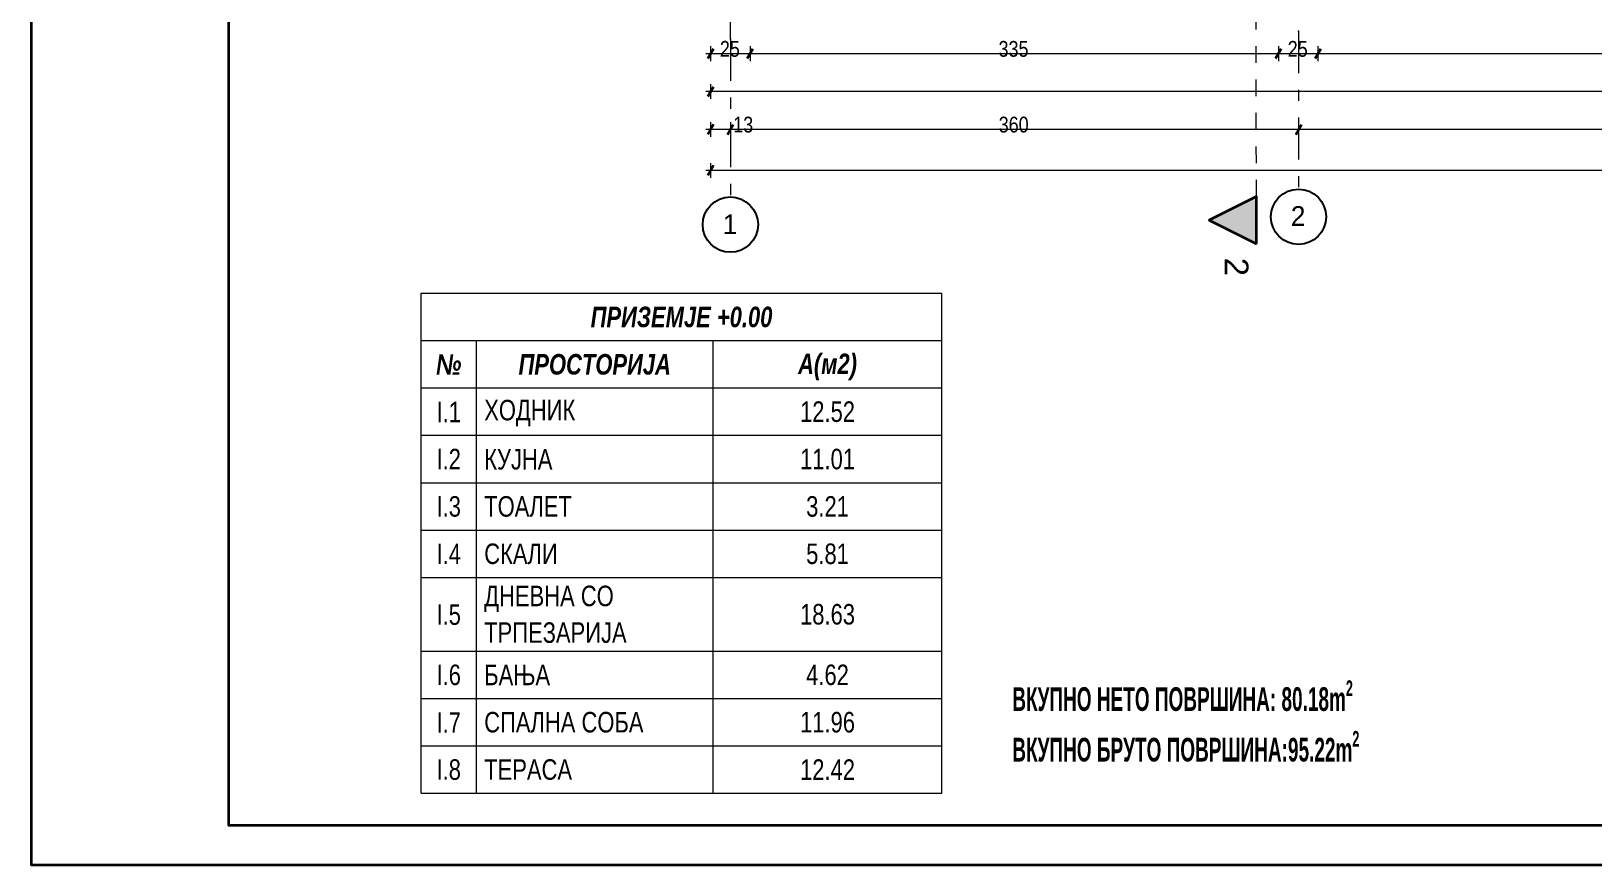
# Model space of a CAD drawing. Header units: millimetres. Extents: x -428 to 1070, y 0 to 421.
# Drawn here: x 0 to 197.9, y 0 to 105.6 of the extents above; entities that cross this region are included whole.
import ezdxf
from ezdxf.xclip import XClip

# ---------------------------------------------------------------- set-up
doc = ezdxf.new("R2010")
doc.units = ezdxf.units.MM
doc.header["$MEASUREMENT"] = 0
doc.header["$XCLIPFRAME"] = 0
doc.linetypes.add('- Двойно прекъснати линии', pattern=[10.936111, 5.291667, -2.116667, 1.411111, -2.116667])
doc.linetypes.add('- Прекъснати линия', pattern=[4.233333, 2.116667, -2.116667])
for name, color, linetype, lineweight, true_color in [('1', 7, 'Continuous', 13, 0x2b2b2b), ('25', 7, 'Continuous', 35, 0x1b1b1b), ('45', 7, 'Continuous', 35, 0x404040), ('46', 7, 'Continuous', 35, 0x4e4e4e), ('65', 7, 'Continuous', 20, 0x4e4e4e), ('85', 7, 'Continuous', 20, 0x404040)]:
    doc.layers.add(name, color=color, linetype=linetype, lineweight=lineweight, true_color=true_color)
doc.layers.add('41', color=7, linetype='Continuous', lineweight=35)
doc.layers.add('7', color=7, linetype='Continuous', lineweight=25)
doc.styles.add('GENERATED_STYLE_3', font='arial.ttf')
doc.styles.add('GENERATED_STYLE_6', font='GOTHIC.TTF')
doc.styles.add('GENERATED_STYLE_8', font='GOTHICBI.TTF')
doc.styles.add('GENERATED_STYLE_9', font='GOTHICB.TTF')

# ---------------------------------------------------------------- blocks, each defined once
blk = doc.blocks.new('Drawing_2_1', base_point=(-1051.12, 152.34))
at = {"layer": '25', "linetype": 'Continuous', "lineweight": 35, "true_color": 0x1b1b1b}
blk.add_hatch(color=250, dxfattribs=at).paths.add_polyline_path([(155.25, 78.64), (155.24, 84.64), (149.24, 81.63)])
at = {"layer": '1', "color": 250, "linetype": '- Двойно прекъснати линии', "lineweight": 13, "true_color": 0x2b2b2b}
for p, q in [((88.59, 104.58), (88.59, 254.06)), ((160.58, 105.57), (160.58, 85.57)), ((88.59, 104.58), (88.59, 84.58))]:
    blk.add_line(p, q, dxfattribs=at)
for p in [(160.58, 105.57), (160.58, 105.57), (88.59, 104.58), (88.59, 104.58)]:
    blk.add_point(p, dxfattribs=at)
at = {"layer": '25', "color": 250, "linetype": 'Continuous', "lineweight": 35, "true_color": 0x1b1b1b, "flags": 128}
blk.add_lwpolyline([(155.25, 78.64), (155.24, 84.64), (149.24, 81.63)], close=True, dxfattribs=at)
at = {"layer": '45', "color": 250, "linetype": 'Continuous', "lineweight": 35, "true_color": 0x404040}
for p, q in [((86.45, 103.36), (85.72, 102.11)), ((90.72, 102.11), (91.45, 103.36)), ((157.68, 102.11), (158.4, 103.36)), ((162.68, 102.11), (163.4, 103.36)), ((86.45, 98.55), (85.72, 97.3)), ((86.45, 93.76), (85.72, 92.51)), ((88.22, 92.51), (88.95, 93.76)), ((160.22, 92.51), (160.94, 93.76)), ((86.45, 88.57), (85.72, 87.32))]:
    blk.add_line(p, q, dxfattribs=at)
at = {"layer": '7', "color": 7, "linetype": 'Continuous', "lineweight": 25}
for centre in [(160.58, 82.07), (88.59, 81.08)]:
    blk.add_circle(centre, 3.5, dxfattribs=at)
at = {"layer": '85', "color": 250, "linetype": '- Прекъснати линия', "lineweight": 20, "true_color": 0x404040}
blk.add_line((155.24, 84.64), (154.94, 279.73), dxfattribs=at)
at = {"layer": '85', "color": 250, "linetype": 'Continuous', "lineweight": 20, "true_color": 0x404040}
for p, q in [((86.09, 103.67), (86.09, 101.79)), ((91.09, 103.67), (91.09, 101.79)), ((158.04, 103.67), (158.04, 101.79)), ((163.04, 103.67), (163.04, 101.79)), ((86.09, 102.73), (85.47, 102.73)), ((91.09, 102.73), (86.09, 102.73)), ((158.04, 102.73), (91.09, 102.73)), ((163.04, 102.73), (158.04, 102.73)), ((261.09, 102.73), (163.04, 102.73)), ((86.09, 97.92), (85.47, 97.92)), ((86.09, 98.86), (86.09, 96.99)), ((326.09, 97.92), (86.09, 97.92)), ((86.09, 93.14), (85.47, 93.14)), ((86.09, 94.07), (86.09, 92.2)), ((88.59, 93.14), (86.09, 93.14)), ((88.59, 94.07), (88.59, 92.2)), ((160.58, 93.14), (88.59, 93.14)), ((160.58, 94.07), (160.58, 92.2)), ((263.58, 93.14), (160.58, 93.14)), ((86.09, 87.94), (85.47, 87.94)), ((86.09, 88.88), (86.09, 87.01)), ((362.09, 87.94), (86.09, 87.94))]:
    blk.add_line(p, q, dxfattribs=at)
at = {"layer": '1', "color": 250, "linetype": 'Continuous', "lineweight": 13, "true_color": 0x2b2b2b, "char_height": 2.5, "attachment_point": 1, "style": 'GENERATED_STYLE_6'}
for s, insert in [('\\A1;{\\pql;\\pt0;\\fCentury Gothic|b0|i0|c0|p34;2}', (159.6, 83.42)), ('\\A1;{\\pql;\\pt0;\\fCentury Gothic|b0|i0|c0|p34;1}', (87.61, 82.37))]:
    blk.add_mtext(s, dxfattribs=dict(at, insert=insert))
at = {"layer": '25', "color": 250, "linetype": 'Continuous', "lineweight": 35, "true_color": 0x1b1b1b, "insert": (151.23, 74.56), "char_height": 3, "attachment_point": 9, "rotation": 270.0882, "style": 'GENERATED_STYLE_3'}
blk.add_mtext('\\A1;{\\pqr;\\pt0;\\fArial|b0|i0|c0|p34;2}', dxfattribs=at)
at = {"layer": '46', "color": 251, "linetype": 'Continuous', "lineweight": 35, "true_color": 0x4e4e4e, "char_height": 2, "attachment_point": 7, "style": 'GENERATED_STYLE_6'}
for s, insert in [('\\A1;{\\W0.850000x;\\pql;\\fCentury Gothic|b0|i0|c0|p34;25}', (87.26, 102.31)), ('\\A1;{\\W0.850000x;\\pql;\\fCentury Gothic|b0|i0|c0|p34;335}', (122.57, 102.31)), ('\\A1;{\\W0.850000x;\\pql;\\fCentury Gothic|b0|i0|c0|p34;25}', (159.21, 102.31)), ('\\A1;{\\W0.850000x;\\pql;\\fCentury Gothic|b0|i0|c0|p34;13}', (88.95, 92.72)), ('\\A1;{\\W0.850000x;\\pql;\\fCentury Gothic|b0|i0|c0|p34;360}', (122.59, 92.72))]:
    blk.add_mtext(s, dxfattribs=dict(at, insert=insert))

msp = doc.modelspace()

# ---------------------------------------------------------------- linework, layer by layer
at = {"layer": '1', "color": 7, "linetype": 'Continuous', "lineweight": 13}
for p, q in [((49.4, 72.39), (115.4, 72.39)), ((49.4, 66.39), (49.4, 72.39)), ((115.4, 66.39), (115.4, 72.39)), ((49.4, 66.39), (115.4, 66.39)), ((49.4, 60.39), (49.4, 66.39)), ((56.4, 60.39), (56.4, 66.39)), ((86.4, 60.39), (86.4, 66.39)), ((115.4, 60.39), (115.4, 66.39)), ((49.4, 60.39), (56.4, 60.39)), ((49.4, 54.39), (49.4, 60.39)), ((56.4, 60.39), (86.4, 60.39)), ((56.4, 54.39), (56.4, 60.39)), ((86.4, 60.39), (115.4, 60.39)), ((86.4, 54.39), (86.4, 60.39)), ((115.4, 54.39), (115.4, 60.39)), ((49.4, 54.39), (56.4, 54.39)), ((49.4, 48.39), (49.4, 54.39)), ((56.4, 54.39), (86.4, 54.39)), ((56.4, 48.39), (56.4, 54.39)), ((86.4, 54.39), (115.4, 54.39)), ((86.4, 48.39), (86.4, 54.39)), ((115.4, 48.39), (115.4, 54.39)), ((49.4, 48.39), (56.4, 48.39)), ((49.4, 42.39), (49.4, 48.39)), ((56.4, 48.39), (86.4, 48.39)), ((56.4, 42.39), (56.4, 48.39)), ((86.4, 48.39), (115.4, 48.39)), ((86.4, 42.39), (86.4, 48.39)), ((115.4, 42.39), (115.4, 48.39)), ((49.4, 42.39), (56.4, 42.39)), ((49.4, 36.39), (49.4, 42.39)), ((56.4, 42.39), (86.4, 42.39)), ((56.4, 36.39), (56.4, 42.39)), ((86.4, 42.39), (115.4, 42.39)), ((86.4, 36.39), (86.4, 42.39)), ((115.4, 36.39), (115.4, 42.39)), ((49.4, 36.39), (56.4, 36.39)), ((49.4, 27.06), (49.4, 36.39)), ((56.4, 36.39), (86.4, 36.39)), ((56.4, 27.06), (56.4, 36.39)), ((86.4, 36.39), (115.4, 36.39)), ((86.4, 27.06), (86.4, 36.39)), ((115.4, 27.06), (115.4, 36.39)), ((49.4, 27.06), (56.4, 27.06)), ((49.4, 21.06), (49.4, 27.06)), ((56.4, 27.06), (86.4, 27.06)), ((56.4, 21.06), (56.4, 27.06)), ((86.4, 27.06), (115.4, 27.06)), ((86.4, 21.06), (86.4, 27.06)), ((115.4, 21.06), (115.4, 27.06)), ((49.4, 21.06), (56.4, 21.06)), ((49.4, 15.06), (49.4, 21.06)), ((56.4, 21.06), (86.4, 21.06)), ((56.4, 15.06), (56.4, 21.06)), ((86.4, 21.06), (115.4, 21.06)), ((86.4, 15.06), (86.4, 21.06)), ((115.4, 15.06), (115.4, 21.06)), ((49.4, 15.06), (56.4, 15.06)), ((49.4, 9.06), (49.4, 15.06)), ((56.4, 15.06), (86.4, 15.06)), ((56.4, 9.06), (56.4, 15.06)), ((86.4, 15.06), (115.4, 15.06)), ((86.4, 9.06), (86.4, 15.06)), ((115.4, 9.06), (115.4, 15.06)), ((49.4, 9.06), (56.4, 9.06)), ((56.4, 9.06), (86.4, 9.06)), ((86.4, 9.06), (115.4, 9.06))]:
    msp.add_line(p, q, dxfattribs=at)
at = {"layer": '41', "color": 7, "linetype": 'Continuous', "lineweight": 35, "flags": 128}
for points in [[(420, 297), (0, 297), (0, 0), (420, 0)], [(415, 292), (25, 292), (25, 5), (415, 5)]]:
    msp.add_lwpolyline(points, close=True, dxfattribs=at)

# ---------------------------------------------------------------- texts
at = {"layer": '1', "color": 7, "linetype": 'Continuous', "lineweight": 13, "char_height": 2.6}
for s, insert, attachment_point, style in [('\\A1;{\\W0.800000x;\\pqc;\\fCentury Gothic|b1|i1|c0|p34;ПРИЗЕМЈЕ +0.00}', (82.4, 69.37), 5, 'GENERATED_STYLE_8'), ('\\A1;{\\W0.800000x;\\pqc;\\fCentury Gothic|b1|i1|c0|p34;№}', (52.9, 63.37), 5, 'GENERATED_STYLE_8'), ('\\A1;{\\W0.800000x;\\pqc;\\fCentury Gothic|b1|i1|c0|p34;ПРОСТОРИЈА}', (71.4, 63.37), 5, 'GENERATED_STYLE_8'), ('\\A1;{\\W0.800000x;\\pqc;\\fCentury Gothic|b1|i1|c0|p34;А(м2)}', (100.9, 63.05), 5, 'GENERATED_STYLE_8'), ('\\A1;{\\W0.800000x;\\pqc;\\fCentury Gothic|b0|i0|c0|p34;I.1}', (52.9, 57.35), 5, 'GENERATED_STYLE_6'), ('\\A1;{\\W0.800000x;\\pql;\\fCentury Gothic|b0|i0|c0|p34;ХОДНИК}', (57.4, 57.21), 4, 'GENERATED_STYLE_6'), ('\\A1;{\\W0.800000x;\\pqc;\\fCentury Gothic|b0|i0|c0|p34;12.52}', (100.9, 57.37), 5, 'GENERATED_STYLE_6'), ('\\A1;{\\W0.800000x;\\pqc;\\fCentury Gothic|b0|i0|c0|p34;I.2}', (52.9, 51.38), 5, 'GENERATED_STYLE_6'), ('\\A1;{\\W0.800000x;\\pql;\\fCentury Gothic|b0|i0|c0|p34;КУЈНА}', (57.4, 51.34), 4, 'GENERATED_STYLE_6'), ('\\A1;{\\W0.800000x;\\pqc;\\fCentury Gothic|b0|i0|c0|p34;11.01}', (100.9, 51.37), 5, 'GENERATED_STYLE_6'), ('\\A1;{\\W0.800000x;\\pqc;\\fCentury Gothic|b0|i0|c0|p34;I.3}', (52.9, 45.37), 5, 'GENERATED_STYLE_6'), ('\\A1;{\\W0.800000x;\\pql;\\fCentury Gothic|b0|i0|c0|p34;ТОАЛЕТ}', (57.4, 45.37), 4, 'GENERATED_STYLE_6'), ('\\A1;{\\W0.800000x;\\pqc;\\fCentury Gothic|b0|i0|c0|p34;3.21}', (100.9, 45.37), 5, 'GENERATED_STYLE_6'), ('\\A1;{\\W0.800000x;\\pqc;\\fCentury Gothic|b0|i0|c0|p34;I.4}', (52.9, 39.38), 5, 'GENERATED_STYLE_6'), ('\\A1;{\\W0.800000x;\\pql;\\fCentury Gothic|b0|i0|c0|p34;СКАЛИ}', (57.4, 39.37), 4, 'GENERATED_STYLE_6'), ('\\A1;{\\W0.800000x;\\pqc;\\fCentury Gothic|b0|i0|c0|p34;5.81}', (100.9, 39.37), 5, 'GENERATED_STYLE_6'), ('\\A1;{\\W0.800000x;\\pqc;\\fCentury Gothic|b0|i0|c0|p34;I.5}', (52.9, 31.67), 5, 'GENERATED_STYLE_6'), ('\\A1;{\\W0.800000x;\\pqc;\\fCentury Gothic|b0|i0|c0|p34;18.63}', (100.9, 31.71), 5, 'GENERATED_STYLE_6'), ('\\A1;{\\W0.800000x;\\pqc;\\fCentury Gothic|b0|i0|c0|p34;I.6}', (52.9, 24.04), 5, 'GENERATED_STYLE_6'), ('\\A1;{\\W0.800000x;\\pql;\\fCentury Gothic|b0|i0|c0|p34;БАЊА}', (57.4, 24.04), 4, 'GENERATED_STYLE_6'), ('\\A1;{\\W0.800000x;\\pqc;\\fCentury Gothic|b0|i0|c0|p34;4.62}', (100.9, 24.04), 5, 'GENERATED_STYLE_6'), ('\\A1;{\\W0.800000x;\\pqc;\\fCentury Gothic|b0|i0|c0|p34;I.7}', (52.9, 18.01), 5, 'GENERATED_STYLE_6'), ('\\A1;{\\W0.800000x;\\pql;\\fCentury Gothic|b0|i0|c0|p34;СПАЛНА СОБА}', (57.4, 18.04), 4, 'GENERATED_STYLE_6'), ('\\A1;{\\W0.800000x;\\pqc;\\fCentury Gothic|b0|i0|c0|p34;11.96}', (100.9, 18.04), 5, 'GENERATED_STYLE_6'), ('\\A1;{\\W0.800000x;\\pqc;\\fCentury Gothic|b0|i0|c0|p34;I.8}', (52.9, 12.04), 5, 'GENERATED_STYLE_6'), ('\\A1;{\\W0.800000x;\\pql;\\fCentury Gothic|b0|i0|c0|p34;ТЕРАСА}', (57.4, 12.04), 4, 'GENERATED_STYLE_6'), ('\\A1;{\\W0.800000x;\\pqc;\\fCentury Gothic|b0|i0|c0|p34;12.42}', (100.9, 12.05), 5, 'GENERATED_STYLE_6')]:
    msp.add_mtext(s, dxfattribs=dict(at, insert=insert, attachment_point=attachment_point, style=style))
at = {"layer": '1', "color": 7, "linetype": 'Continuous', "lineweight": 13, "insert": (57.4, 31.71), "char_height": 2.6, "width": 28, "attachment_point": 4, "line_spacing_factor": 1.070163, "style": 'GENERATED_STYLE_6'}
msp.add_mtext('\\A1;{\\W0.800000x;\\pql;\\fCentury Gothic|b0|i0|c0|p34;ДНЕВНА СО ТРПЕЗАРИЈА}', dxfattribs=at)
at = {"layer": '7', "color": 7, "linetype": 'Continuous', "lineweight": 25, "char_height": 3, "attachment_point": 7, "style": 'GENERATED_STYLE_9'}
for s, insert in [('\\A1;{\\W0.600000x;\\pql;\\fCentury Gothic|b1|i0|c0|p34;ВКУПНО НЕТО ПОВРШИНА: 80.18\\fCentury Gothic|b1|i0|c0|p34;m\\fCentury Gothic|b1|i0|c0|p34;\\A1{\\H.66x;\\S2^  ;}}', (124.31, 18.61)), ('\\A1;{\\W0.600000x;\\pql;\\fCentury Gothic|b1|i0|c0|p34;ВКУПНО БРУТО ПОВРШИНА:95.22m\\fCentury Gothic|b1|i0|c0|p34;\\A1{\\H.66x;\\S2^  ;}}', (124.31, 12.2))]:
    msp.add_mtext(s, dxfattribs=dict(at, insert=insert))

# ---------------------------------------------------------------- next in the draw order: block references
at = {"layer": '65', "color": 251, "linetype": 'Continuous', "lineweight": 20, "true_color": 0x4e4e4e}
ref = msp.add_blockref('Drawing_2_1', (-1051.12, 152.34), dxfattribs=at)
XClip(ref).set_block_clipping_path([(34.9652772753, 71.1444224879), (406.424194139, 287.2604110241)])

doc.saveas('drawing.dxf')
